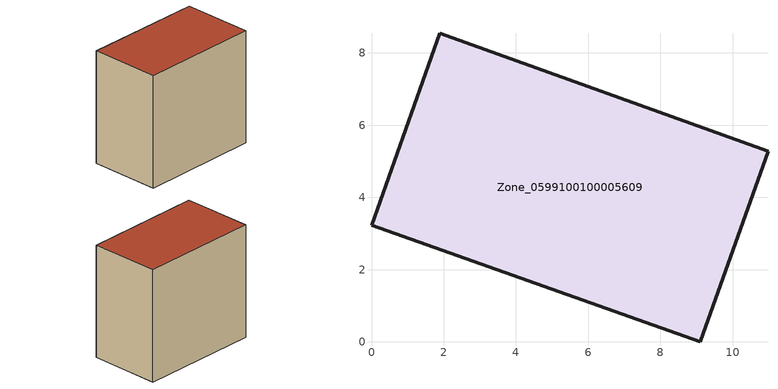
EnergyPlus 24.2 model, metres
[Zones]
Zone_0599100100005609
 floor ground (C_G): 9.1,0 0,3.23 1.89,8.55 10.98,5.28 z0.5
 wall outside (C_F): 0,3.23 9.1,0 10.98,5.28 1.89,8.55 0,3.23 z0.5:9.57
 roof outside (C_R): 10.98,5.28 1.89,8.55 0,3.23 9.1,0 z9.57
[BUILDING]
Pand.0599100100005609: North Axis=0; Terrain=City; Loads Convergence Tolerance Value=0.04; Temperature Convergence Tolerance Value=0.4; Solar Distribution=FullExterior; Maximum Number of Warmup Days=25; Minimum Number of Warmup Days=1
[Site:Location]
Rotterdam.The.Hague.AP_ZH_NLD Design_Conditions: Latitude=51.96; Longitude=4.45; Time Zone=1; Elevation=-4.5
[SITE:GROUNDTEMPERATURE:BUILDINGSURFACE]
18, 18, 18, 18, 18, 18, 18, 18, 18, 18, 18, 18
[MATERIAL] Thermal Absorptance=0.9; Solar Absorptance=0.7; Visible Absorptance=0.7
Name | Roughness | Thickness | Conductivity | Density | Specific Heat
G.TC.2006-2014 | MediumSmooth | 0.15 | 0.06 | 540 | 1210
F.TC.2006-2014 | Rough | 0.3 | 0.12 | 1920 | 840
R.TC.2006-2014 | MediumRough | 0.2 | 0.08 | 1500 | 1000
[CONSTRUCTION]
C_G: G.TC.2006-2014
C_F: F.TC.2006-2014
C_R: R.TC.2006-2014
[ZONE]
Zone_0599100100005609: Type=1; Multiplier=1; Ceiling Height=Autocalculate; Volume=Autocalculate; Floor Area=autocalculate; Part of Total Floor Area=Yes
[ZONEINFILTRATION:DESIGNFLOWRATE]
Infil_Zone_0599100100005609: Zone or ZoneList or Space or SpaceList=Zone_0599100100005609; Schedule=AlwaysOn; Design Flow Rate Calculation Method=Flow/Area; Flow Rate per Floor Area=0.0015; Constant Term Coefficient=1; Temperature Term Coefficient=0; Velocity Term Coefficient=0; Velocity Squared Term Coefficient=0
[HVACTEMPLATE:ZONE:IDEALLOADSAIRSYSTEM]
Zone_0599100100005609: Maximum Heating Supply Air Temperature=50; Minimum Cooling Supply Air Temperature=13; Maximum Heating Supply Air Humidity Ratio=0.0156; Minimum Cooling Supply Air Humidity Ratio=0.0077; Heating Limit=NoLimit; Cooling Limit=NoLimit; Dehumidification Control Type=ConstantSensibleHeatRatio; Cooling Sensible Heat Ratio=0.7; Dehumidification Setpoint=60; Humidification Control Type=None; Humidification Setpoint=30; Outdoor Air Method=None; Outdoor Air Flow Rate per Person=0.00944; Outdoor Air Flow Rate per Zone Floor Area=0; Outdoor Air Flow Rate per Zone=0; Demand Controlled Ventilation Type=None; Outdoor Air Economizer Type=NoEconomizer; Heat Recovery Type=None; Sensible Heat Recovery Effectiveness=0.7; Latent Heat Recovery Effectiveness=0.65
[ZONECONTROL:THERMOSTAT]
ThermostatControl_Zone_0599100100005609: Zone or ZoneList=Zone_0599100100005609; Control Type Schedule=DualSetpointControlType; Control 1=Thermostat_Zone_0599100100005609; Temperature Difference Between Cutout And Setpoint=0
[THERMOSTATSETPOINT:DUALSETPOINT]
Thermostat_Zone_0599100100005609: Heating Setpoint Temperature Schedule=HeatingSetpoint_Zone_0599100100005609; Cooling Setpoint Temperature Schedule=CoolingSetpoint_Zone_0599100100005609
[SCHEDULE:COMPACT]
HeatingSetpoint_Zone_0599100100005609: Through: 12/31, For: AllDays, Until: 24:00, 21
CoolingSetpoint_Zone_0599100100005609: Through: 12/31, For: AllDays, Until: 24:00, 24
DualSetpointControlType: Through: 12/31, For: AllDays, Until: 24:00, 4
AlwaysOn: Through: 12/31, For: AllDays, Until: 24:00, 1
